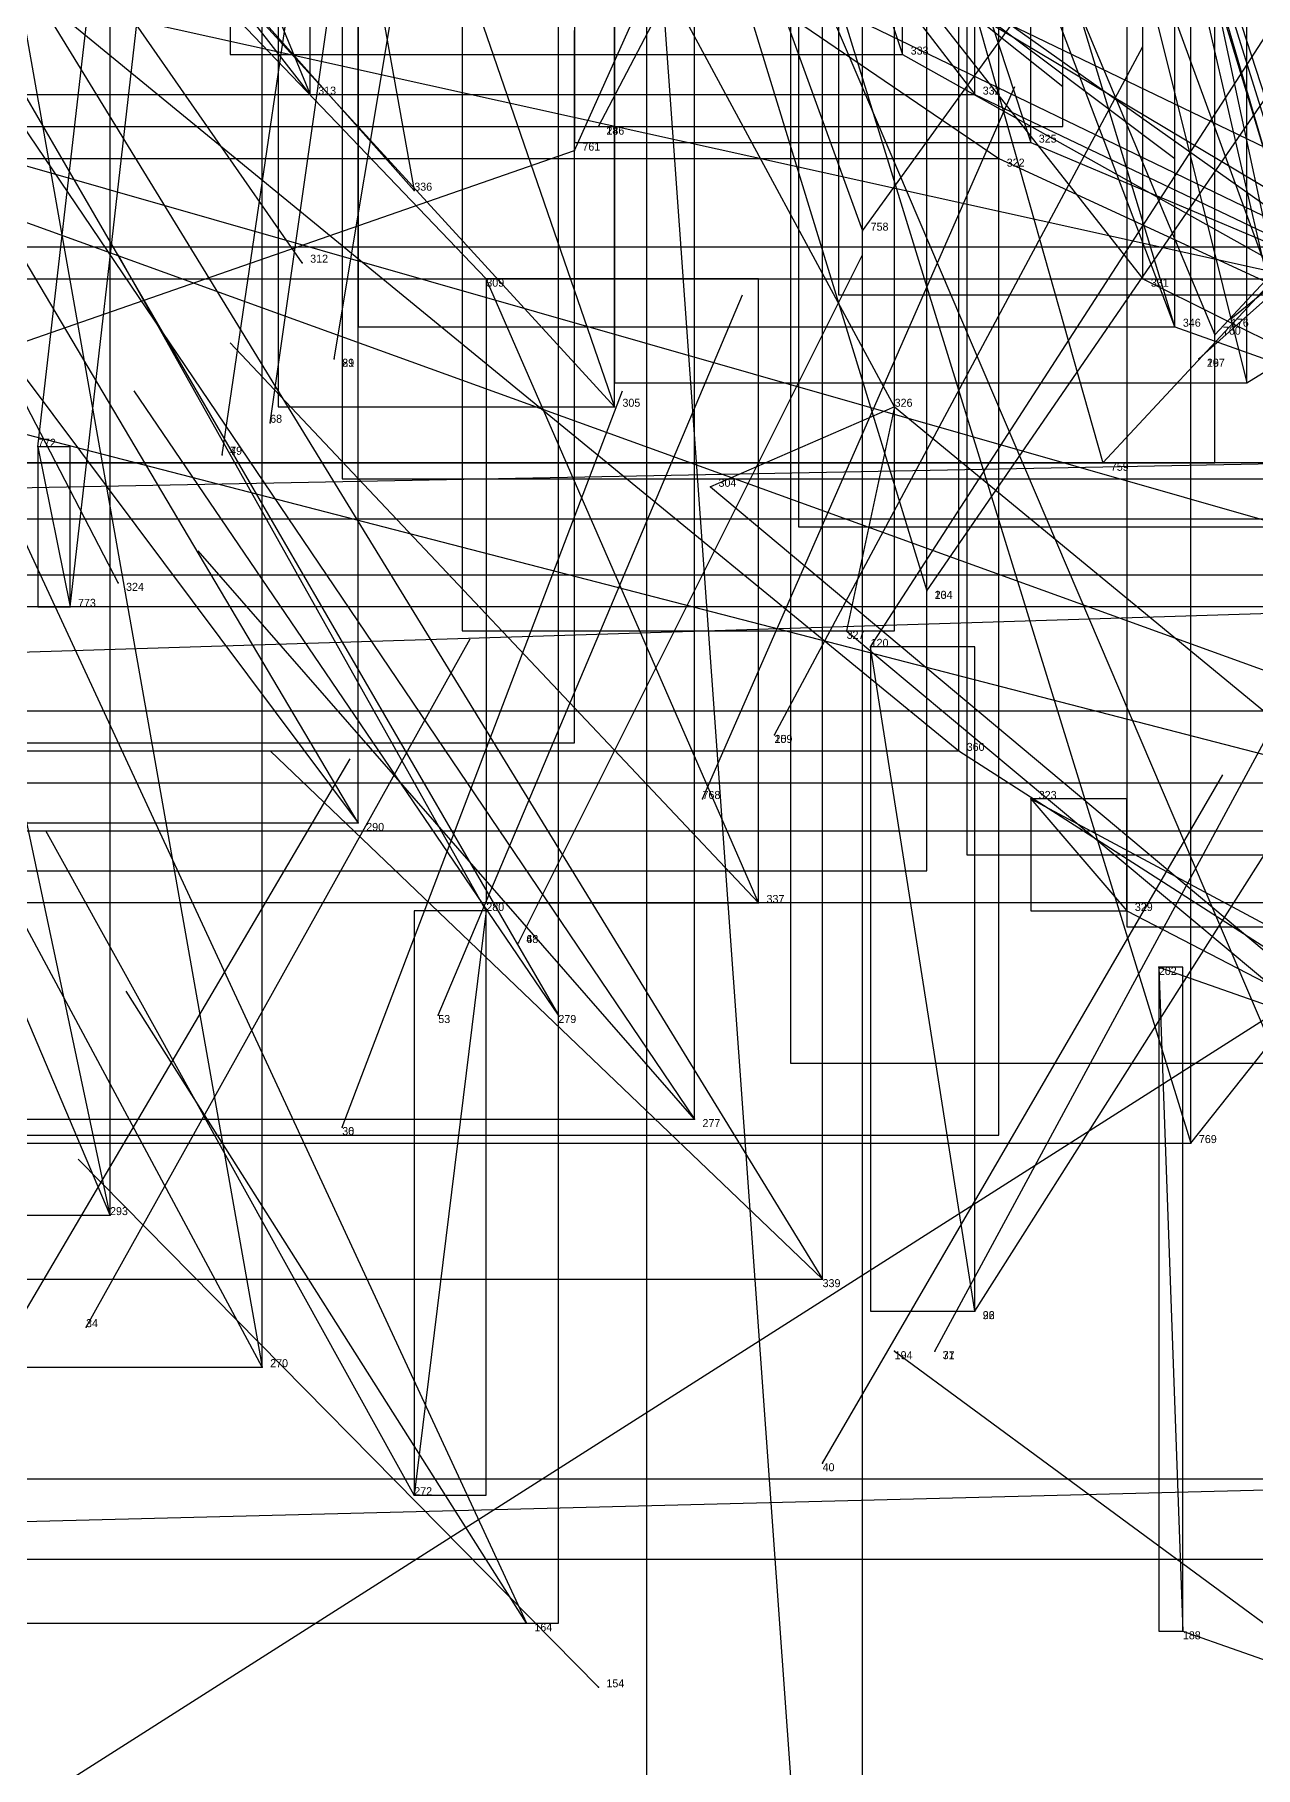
# Model space of a CAD drawing. Extents: x 59.1 to 70.8, y 600.3 to 605.1.
# Drawn here: x 68.4096 to 68.5621, y 600.748 to 600.9645 of the extents above; entities that cross this region are included whole.
import ezdxf

# ---------------------------------------------------------------- set-up
doc = ezdxf.new("R2010")
doc.units = 0
for name, color, linetype in [('Clients', 3, 'CONTINUOUS'), ('Facilities', 3, 'CONTINUOUS'), ('Facilities_lines', 3, 'CONTINUOUS'), ('Min_max_boxes', 1, 'CONTINUOUS'), ('Normals', 1, 'CONTINUOUS'), ('Source_points', 5, 'CONTINUOUS'), ('Text', 3, 'CONTINUOUS')]:
    doc.layers.add(name, color=color, linetype=linetype)

msp = doc.modelspace()

# ---------------------------------------------------------------- linework, layer by layer
at = {"layer": 'Clients', "color": 5}
for p in [(68.518, 600.962, 444.291), (68.444, 600.957, 444.458), (68.527, 600.957, 444.234), (68.48, 600.953, 443.528), (68.534, 600.951, 444.177), (68.477, 600.95, 443.454), (68.53, 600.949, 444.107), (68.457, 600.945, 444.401), (68.513, 600.94, 443.505), (68.466, 600.934, 444.345), (68.548, 600.934, 444.122), (68.557, 600.927, 443.481), (68.447, 600.924, 443.387), (68.555, 600.924, 443.545), (68.561, 600.921, 443.656), (68.482, 600.918, 444.287), (68.433, 600.912, 443.239), (68.543, 600.911, 443.471), (68.494, 600.908, 444.231), (68.521, 600.895, 443.401), (68.521, 600.895, 443.401), (68.414, 600.893, 443.168), (68.511, 600.89, 444.174), (68.514, 600.888, 443.328), (68.502, 600.877, 443.257), (68.525, 600.875, 444.118), (68.45, 600.866, 444.23), (68.546, 600.855, 444.005), (68.47, 600.851, 443.113), (68.475, 600.842, 444.117), (68.448, 600.828, 442.97), (68.492, 600.829, 444.061), (68.554, 600.826, 443.19), (68.508, 600.809, 444.006), (68.527, 600.805, 443.122), (68.522, 600.8, 443.048), (68.438, 600.798, 444.063), (68.457, 600.782, 444.008), (68.471, 600.766, 443.954), (68.553, 600.765, 443.837)]:
    msp.add_point(p, dxfattribs=at)
at = {"layer": 'Facilities', "color": 3}
for p in [(68.48, 600.953, 443.528), (68.443, 600.936, 444.49), (68.552, 600.928, 444.063), (68.559, 600.929, 443.617), (68.447, 600.924, 443.387), (68.555, 600.924, 443.545), (68.517, 600.918, 444.247), (68.439, 600.916, 443.312), (68.41, 600.913, 443.168), (68.433, 600.912, 443.239), (68.42, 600.896, 444.34), (68.502, 600.877, 443.257), (68.493, 600.869, 443.184), (68.534, 600.869, 444.061), (68.5, 600.856, 444.122), (68.466, 600.855, 444.174), (68.47, 600.851, 443.113), (68.55, 600.848, 443.95), (68.46, 600.842, 443.041), (68.448, 600.828, 442.97), (68.419, 600.817, 444.119), (68.527, 600.805, 443.122), (68.416, 600.803, 442.827), (68.517, 600.8, 443.949), (68.522, 600.8, 443.048), (68.508, 600.786, 442.901), (68.48, 600.758, 443.895)]:
    msp.add_point(p, dxfattribs=at)
at = {"layer": 'Facilities_lines', "color": 3}
for p, q in [((68.227, 601.485, 444.985), (68.444, 600.957, 444.458)), ((68.146, 601.445, 445.029), (68.548, 600.934, 444.122)), ((68.164, 601.432, 444.952), (68.527, 600.957, 444.234)), ((68.19, 601.328, 444.651), (68.508, 600.809, 444.006)), ((68.482, 601.238, 444.517), (68.561, 600.921, 443.656)), ((68.434, 601.214, 445.038), (68.518, 600.962, 444.291)), ((68.235, 601.209, 444.255), (68.492, 600.829, 444.061)), ((68.552, 600.928, 444.063), (68.45, 601.197, 444.922)), ((68.187, 601.183, 444.395), (68.53, 600.949, 444.107)), ((68.28, 601.178, 444.102), (68.471, 600.766, 443.954)), ((68.28, 601.178, 444.102), (68.475, 600.842, 444.117)), ((68.51, 601.166, 444.356), (68.564, 600.932, 443.769)), ((68.571, 600.938, 443.845), (68.141, 601.146, 444.678)), ((68.579, 600.903, 443.892), (68.505, 601.141, 444.578)), ((68.225, 601.121, 444.057), (68.525, 600.875, 444.118)), ((68.419, 600.817, 444.119), (68.36, 601.095, 445.003)), ((68.287, 601.084, 443.823), (68.45, 600.866, 444.23)), ((68.512, 601.076, 443.963), (68.573, 600.909, 443.54)), ((68.495, 601.07, 444.552), (68.534, 600.951, 444.177)), ((68.5, 601.063, 443.891), (68.543, 600.911, 443.471)), ((68.5, 601.063, 443.891), (68.557, 600.927, 443.481)), ((68.484, 601.053, 443.817), (68.554, 600.826, 443.19)), ((68.552, 600.928, 444.063), (68.515, 601.05, 444.437)), ((68.476, 601.042, 443.744), (68.521, 600.895, 443.401)), ((68.476, 601.042, 443.744), (68.521, 600.895, 443.401)), ((68.476, 601.042, 443.744), (68.513, 600.94, 443.505)), ((68.44, 601.04, 444.691), (68.482, 600.918, 444.287)), ((68.44, 601.04, 444.691), (68.457, 600.945, 444.401)), ((68.602, 600.871, 443.784), (68.171, 601.027, 444.193)), ((68.568, 600.934, 443.693), (68.166, 601.023, 444.525)), ((68.546, 601.021, 443.798), (68.582, 600.853, 443.409)), ((68.587, 600.897, 443.718), (68.164, 601.018, 444.328)), ((68.517, 600.918, 444.247), (68.463, 601.018, 444.575)), ((68.568, 600.934, 443.693), (68.542, 601.02, 443.857)), ((68.543, 601.019, 444.267), (68.576, 600.906, 443.95)), ((68.543, 601.019, 444.267), (68.594, 600.862, 443.864)), ((68.513, 600.622, 443.602), (68.486, 600.998, 444.461)), ((68.403, 600.996, 444.625), (68.438, 600.798, 444.063)), ((68.565, 600.836, 443.955), (68.504, 600.979, 444.347)), ((68.6, 600.865, 443.711), (68.163, 600.978, 444.154)), ((68.48, 600.953, 443.528), (68.48, 600.953, 443.528)), ((68.264, 600.876, 444.332), (68.477, 600.95, 443.454)), ((68.5, 600.856, 444.122), (68.466, 600.934, 444.345)), ((68.447, 600.924, 443.387), (68.447, 600.924, 443.387)), ((68.555, 600.924, 443.545), (68.555, 600.924, 443.545)), ((68.517, 600.918, 444.247), (68.494, 600.908, 444.231)), ((68.517, 600.918, 444.247), (68.511, 600.89, 444.174)), ((68.41, 600.913, 443.168), (68.414, 600.893, 443.168)), ((68.433, 600.912, 443.239), (68.433, 600.912, 443.239)), ((68.206, 600.904, 444.206), (68.569, 600.911, 443.601)), ((68.174, 600.88, 443.891), (68.589, 600.893, 443.777)), ((68.527, 600.805, 443.122), (68.514, 600.888, 443.328)), ((68.502, 600.877, 443.257), (68.502, 600.877, 443.257)), ((68.534, 600.869, 444.061), (68.546, 600.855, 444.005)), ((68.176, 600.595, 443.252), (68.586, 600.856, 443.56)), ((68.466, 600.855, 444.174), (68.457, 600.782, 444.008)), ((68.47, 600.851, 443.113), (68.47, 600.851, 443.113)), ((68.55, 600.848, 443.95), (68.553, 600.765, 443.837)), ((68.448, 600.828, 442.97), (68.448, 600.828, 442.97)), ((68.527, 600.805, 443.122), (68.527, 600.805, 443.122)), ((68.522, 600.8, 443.048), (68.522, 600.8, 443.048)), ((68.224, 600.774, 443.928), (68.616, 600.784, 443.152))]:
    msp.add_line(p, q, dxfattribs=at)
at = {"layer": 'Min_max_boxes', "color": 1}
for p, q in [((68.527, 600.957, 444.234), (68.527, 601.667, 444.234)), ((68.527, 600.957, 445.81), (68.527, 601.667, 445.81)), ((68.444, 600.957, 444.458), (68.444, 601.485, 444.458)), ((68.444, 600.957, 445.066), (68.444, 601.485, 445.066)), ((68.548, 600.934, 444.122), (68.548, 601.445, 444.122)), ((68.548, 600.934, 445.029), (68.548, 601.445, 445.029)), ((68.538, 600.953, 444.17), (68.538, 601.349, 444.17)), ((68.538, 600.953, 444.905), (68.538, 601.349, 444.905)), ((68.508, 600.809, 444.006), (68.508, 601.328, 444.006)), ((68.508, 600.809, 444.897), (68.508, 601.328, 444.897)), ((68.448, 601.303, 443.54), (68.448, 600.909, 443.54)), ((68.448, 601.303, 444.658), (68.448, 600.909, 444.658)), ((68.482, 601.238, 443.656), (68.482, 600.921, 443.656)), ((68.482, 601.238, 444.517), (68.482, 600.921, 444.517)), ((68.561, 600.921, 443.656), (68.561, 601.238, 443.656)), ((68.561, 600.921, 444.517), (68.561, 601.238, 444.517)), ((68.434, 601.214, 444.291), (68.434, 600.962, 444.291)), ((68.434, 601.214, 445.038), (68.434, 600.962, 445.038)), ((68.518, 600.962, 444.291), (68.518, 601.214, 444.291)), ((68.518, 600.962, 445.038), (68.518, 601.214, 445.038)), ((68.492, 600.829, 444.061), (68.492, 601.209, 444.061)), ((68.492, 600.829, 444.255), (68.492, 601.209, 444.255)), ((68.45, 601.197, 444.063), (68.45, 600.928, 444.063)), ((68.45, 601.197, 444.922), (68.45, 600.928, 444.922)), ((68.552, 600.928, 444.063), (68.552, 601.197, 444.063)), ((68.552, 600.928, 444.922), (68.552, 601.197, 444.922)), ((68.53, 600.949, 444.107), (68.53, 601.183, 444.107)), ((68.53, 600.949, 444.395), (68.53, 601.183, 444.395)), ((68.475, 600.766, 443.954), (68.475, 601.178, 443.954)), ((68.475, 600.766, 444.117), (68.475, 601.178, 444.117)), ((68.51, 601.166, 443.769), (68.51, 600.932, 443.769)), ((68.51, 601.166, 444.356), (68.51, 600.932, 444.356)), ((68.505, 601.141, 443.892), (68.505, 600.903, 443.892)), ((68.505, 601.141, 444.578), (68.505, 600.903, 444.578)), ((68.525, 600.875, 444.057), (68.525, 601.121, 444.057)), ((68.525, 600.875, 444.118), (68.525, 601.121, 444.118)), ((68.53, 600.827, 443.902), (68.53, 601.114, 443.902)), ((68.53, 600.827, 444.232), (68.53, 601.114, 444.232)), ((68.419, 600.817, 444.119), (68.419, 601.095, 444.119)), ((68.419, 600.817, 445.003), (68.419, 601.095, 445.003)), ((68.477, 601.088, 444.177), (68.477, 600.951, 444.177)), ((68.477, 601.088, 444.665), (68.477, 600.951, 444.665)), ((68.526, 601.089, 443.864), (68.526, 600.862, 443.864)), ((68.526, 601.089, 444.498), (68.526, 600.862, 444.498)), ((68.534, 600.951, 444.177), (68.534, 601.088, 444.177)), ((68.534, 600.951, 444.665), (68.534, 601.088, 444.665)), ((68.45, 600.866, 443.823), (68.45, 601.084, 443.823)), ((68.45, 600.866, 444.23), (68.45, 601.084, 444.23)), ((68.557, 600.911, 443.471), (68.557, 601.063, 443.471)), ((68.557, 600.911, 444.486), (68.557, 601.063, 444.486)), ((68.554, 600.826, 443.19), (68.554, 601.053, 443.19)), ((68.554, 600.826, 444.546), (68.554, 601.053, 444.546)), ((68.521, 600.86, 443.401), (68.521, 601.042, 443.401)), ((68.521, 600.86, 444.608), (68.521, 601.042, 444.608)), ((68.44, 601.04, 444.287), (68.44, 600.918, 444.287)), ((68.44, 601.04, 444.691), (68.44, 600.918, 444.691)), ((68.482, 600.918, 444.287), (68.482, 601.04, 444.287)), ((68.482, 600.918, 444.691), (68.482, 601.04, 444.691)), ((68.546, 601.021, 443.409), (68.546, 600.853, 443.409)), ((68.546, 601.021, 443.798), (68.546, 600.853, 443.798)), ((68.463, 601.018, 444.174), (68.463, 600.89, 444.174)), ((68.463, 601.018, 444.575), (68.463, 600.89, 444.575)), ((68.517, 600.89, 444.174), (68.517, 601.018, 444.174)), ((68.517, 600.89, 444.575), (68.517, 601.018, 444.575)), ((68.486, 600.998, 443.602), (68.486, 600.622, 443.602)), ((68.486, 600.998, 444.461), (68.486, 600.622, 444.461)), ((68.513, 600.622, 443.602), (68.513, 600.998, 443.602)), ((68.513, 600.622, 444.461), (68.513, 600.998, 444.461)), ((68.438, 600.798, 444.063), (68.438, 600.996, 444.063)), ((68.438, 600.798, 444.625), (68.438, 600.996, 444.625)), ((68.504, 600.979, 443.955), (68.504, 600.836, 443.955)), ((68.504, 600.979, 444.347), (68.504, 600.836, 444.347)), ((68.477, 600.876, 443.454), (68.477, 600.965, 443.454)), ((68.477, 600.876, 444.512), (68.477, 600.965, 444.512)), ((68.434, 600.962, 444.291), (68.518, 600.962, 444.291)), ((68.434, 600.962, 445.038), (68.518, 600.962, 445.038)), ((68.434, 600.962, 444.291), (68.434, 600.962, 445.038)), ((68.518, 600.962, 444.291), (68.518, 600.962, 445.038)), ((68.14, 600.957, 444.234), (68.527, 600.957, 444.234)), ((68.14, 600.957, 445.81), (68.527, 600.957, 445.81)), ((68.227, 600.957, 444.458), (68.444, 600.957, 444.458)), ((68.227, 600.957, 445.066), (68.444, 600.957, 445.066)), ((68.444, 600.957, 444.458), (68.444, 600.957, 445.066)), ((68.527, 600.957, 444.234), (68.527, 600.957, 445.81)), ((68.173, 600.953, 444.17), (68.538, 600.953, 444.17)), ((68.173, 600.953, 444.905), (68.538, 600.953, 444.905)), ((68.477, 600.951, 444.177), (68.534, 600.951, 444.177)), ((68.477, 600.951, 444.665), (68.534, 600.951, 444.665)), ((68.477, 600.951, 444.177), (68.477, 600.951, 444.665)), ((68.48, 600.953, 443.528), (68.48, 600.953, 443.528)), ((68.48, 600.953, 443.528), (68.48, 600.953, 443.528)), ((68.48, 600.953, 443.528), (68.48, 600.953, 443.528)), ((68.48, 600.953, 443.528), (68.48, 600.953, 443.528)), ((68.48, 600.953, 443.528), (68.48, 600.953, 443.528)), ((68.48, 600.953, 443.528), (68.48, 600.953, 443.528)), ((68.48, 600.953, 443.528), (68.48, 600.953, 443.528)), ((68.48, 600.953, 443.528), (68.48, 600.953, 443.528)), ((68.48, 600.953, 443.528), (68.48, 600.953, 443.528)), ((68.48, 600.953, 443.528), (68.48, 600.953, 443.528)), ((68.48, 600.953, 443.528), (68.48, 600.953, 443.528)), ((68.48, 600.953, 443.528), (68.48, 600.953, 443.528)), ((68.534, 600.951, 444.177), (68.534, 600.951, 444.665)), ((68.538, 600.953, 444.17), (68.538, 600.953, 444.905)), ((68.187, 600.949, 444.107), (68.53, 600.949, 444.107)), ((68.187, 600.949, 444.395), (68.53, 600.949, 444.395)), ((68.53, 600.949, 444.107), (68.53, 600.949, 444.395)), ((68.141, 600.938, 443.845), (68.571, 600.938, 443.845)), ((68.141, 600.938, 444.678), (68.571, 600.938, 444.678)), ((68.146, 600.934, 444.122), (68.548, 600.934, 444.122)), ((68.146, 600.934, 445.029), (68.548, 600.934, 445.029)), ((68.166, 600.934, 443.693), (68.568, 600.934, 443.693)), ((68.166, 600.934, 444.525), (68.568, 600.934, 444.525)), ((68.5, 600.934, 444.122), (68.466, 600.934, 444.122)), ((68.466, 600.934, 444.122), (68.466, 600.856, 444.122)), ((68.5, 600.934, 444.345), (68.466, 600.934, 444.345)), ((68.466, 600.934, 444.345), (68.466, 600.856, 444.345)), ((68.466, 600.934, 444.122), (68.466, 600.934, 444.345)), ((68.5, 600.856, 444.122), (68.5, 600.934, 444.122)), ((68.5, 600.856, 444.345), (68.5, 600.934, 444.345)), ((68.5, 600.934, 444.122), (68.5, 600.934, 444.345)), ((68.548, 600.934, 444.122), (68.548, 600.934, 445.029)), ((68.51, 600.932, 443.769), (68.564, 600.932, 443.769)), ((68.51, 600.932, 444.356), (68.564, 600.932, 444.356)), ((68.51, 600.932, 443.769), (68.51, 600.932, 444.356)), ((68.45, 600.928, 444.063), (68.552, 600.928, 444.063)), ((68.45, 600.928, 444.922), (68.552, 600.928, 444.922)), ((68.45, 600.928, 444.063), (68.45, 600.928, 444.922)), ((68.552, 600.928, 444.063), (68.552, 600.928, 444.922)), ((68.447, 600.924, 443.387), (68.447, 600.924, 443.387)), ((68.447, 600.924, 443.387), (68.447, 600.924, 443.387)), ((68.447, 600.924, 443.387), (68.447, 600.924, 443.387)), ((68.447, 600.924, 443.387), (68.447, 600.924, 443.387)), ((68.447, 600.924, 443.387), (68.447, 600.924, 443.387)), ((68.447, 600.924, 443.387), (68.447, 600.924, 443.387)), ((68.447, 600.924, 443.387), (68.447, 600.924, 443.387)), ((68.447, 600.924, 443.387), (68.447, 600.924, 443.387)), ((68.447, 600.924, 443.387), (68.447, 600.924, 443.387)), ((68.447, 600.924, 443.387), (68.447, 600.924, 443.387)), ((68.447, 600.924, 443.387), (68.447, 600.924, 443.387)), ((68.447, 600.924, 443.387), (68.447, 600.924, 443.387)), ((68.555, 600.924, 443.545), (68.555, 600.924, 443.545)), ((68.555, 600.924, 443.545), (68.555, 600.924, 443.545)), ((68.555, 600.924, 443.545), (68.555, 600.924, 443.545)), ((68.555, 600.924, 443.545), (68.555, 600.924, 443.545)), ((68.555, 600.924, 443.545), (68.555, 600.924, 443.545)), ((68.555, 600.924, 443.545), (68.555, 600.924, 443.545)), ((68.555, 600.924, 443.545), (68.555, 600.924, 443.545)), ((68.555, 600.924, 443.545), (68.555, 600.924, 443.545)), ((68.555, 600.924, 443.545), (68.555, 600.924, 443.545)), ((68.555, 600.924, 443.545), (68.555, 600.924, 443.545)), ((68.555, 600.924, 443.545), (68.555, 600.924, 443.545)), ((68.555, 600.924, 443.545), (68.555, 600.924, 443.545)), ((68.482, 600.921, 443.656), (68.561, 600.921, 443.656)), ((68.482, 600.921, 444.517), (68.561, 600.921, 444.517)), ((68.482, 600.921, 443.656), (68.482, 600.921, 444.517)), ((68.561, 600.921, 443.656), (68.561, 600.921, 444.517)), ((68.44, 600.918, 444.287), (68.482, 600.918, 444.287)), ((68.44, 600.918, 444.691), (68.482, 600.918, 444.691)), ((68.44, 600.918, 444.287), (68.44, 600.918, 444.691)), ((68.482, 600.918, 444.287), (68.482, 600.918, 444.691)), ((68.414, 600.913, 443.168), (68.41, 600.913, 443.168)), ((68.41, 600.913, 443.168), (68.41, 600.893, 443.168)), ((68.414, 600.913, 443.168), (68.41, 600.913, 443.168)), ((68.41, 600.913, 443.168), (68.41, 600.893, 443.168)), ((68.41, 600.913, 443.168), (68.41, 600.913, 443.168)), ((68.414, 600.893, 443.168), (68.414, 600.913, 443.168)), ((68.414, 600.893, 443.168), (68.414, 600.913, 443.168)), ((68.414, 600.913, 443.168), (68.414, 600.913, 443.168)), ((68.433, 600.912, 443.239), (68.433, 600.912, 443.239)), ((68.433, 600.912, 443.239), (68.433, 600.912, 443.239)), ((68.433, 600.912, 443.239), (68.433, 600.912, 443.239)), ((68.433, 600.912, 443.239), (68.433, 600.912, 443.239)), ((68.433, 600.912, 443.239), (68.433, 600.912, 443.239)), ((68.433, 600.912, 443.239), (68.433, 600.912, 443.239)), ((68.433, 600.912, 443.239), (68.433, 600.912, 443.239)), ((68.433, 600.912, 443.239), (68.433, 600.912, 443.239)), ((68.433, 600.912, 443.239), (68.433, 600.912, 443.239)), ((68.433, 600.912, 443.239), (68.433, 600.912, 443.239)), ((68.433, 600.912, 443.239), (68.433, 600.912, 443.239)), ((68.433, 600.912, 443.239), (68.433, 600.912, 443.239)), ((68.2, 600.911, 443.471), (68.557, 600.911, 443.471)), ((68.2, 600.911, 444.486), (68.557, 600.911, 444.486)), ((68.569, 600.911, 443.601), (68.206, 600.911, 443.601)), ((68.569, 600.911, 444.206), (68.206, 600.911, 444.206)), ((68.557, 600.911, 443.471), (68.557, 600.911, 444.486)), ((68.448, 600.909, 443.54), (68.573, 600.909, 443.54)), ((68.448, 600.909, 444.658), (68.573, 600.909, 444.658)), ((68.448, 600.909, 443.54), (68.448, 600.909, 444.658)), ((68.206, 600.904, 443.601), (68.569, 600.904, 443.601)), ((68.206, 600.904, 444.206), (68.569, 600.904, 444.206)), ((68.505, 600.903, 443.892), (68.579, 600.903, 443.892)), ((68.505, 600.903, 444.578), (68.579, 600.903, 444.578)), ((68.505, 600.903, 443.892), (68.505, 600.903, 444.578)), ((68.164, 600.897, 443.718), (68.587, 600.897, 443.718)), ((68.164, 600.897, 444.328), (68.587, 600.897, 444.328)), ((68.589, 600.893, 443.777), (68.174, 600.893, 443.777)), ((68.589, 600.893, 443.891), (68.174, 600.893, 443.891)), ((68.41, 600.893, 443.168), (68.414, 600.893, 443.168)), ((68.41, 600.893, 443.168), (68.414, 600.893, 443.168)), ((68.41, 600.893, 443.168), (68.41, 600.893, 443.168)), ((68.414, 600.893, 443.168), (68.414, 600.893, 443.168)), ((68.463, 600.89, 444.174), (68.517, 600.89, 444.174)), ((68.463, 600.89, 444.575), (68.517, 600.89, 444.575)), ((68.463, 600.89, 444.174), (68.463, 600.89, 444.575)), ((68.517, 600.89, 444.174), (68.517, 600.89, 444.575)), ((68.527, 600.888, 443.122), (68.514, 600.888, 443.122)), ((68.514, 600.888, 443.122), (68.514, 600.805, 443.122)), ((68.527, 600.888, 443.328), (68.514, 600.888, 443.328)), ((68.514, 600.888, 443.328), (68.514, 600.805, 443.328)), ((68.514, 600.888, 443.122), (68.514, 600.888, 443.328)), ((68.527, 600.805, 443.122), (68.527, 600.888, 443.122)), ((68.527, 600.805, 443.328), (68.527, 600.888, 443.328)), ((68.527, 600.888, 443.122), (68.527, 600.888, 443.328)), ((68.174, 600.88, 443.777), (68.589, 600.88, 443.777)), ((68.174, 600.88, 443.891), (68.589, 600.88, 443.891)), ((68.24, 600.876, 443.454), (68.477, 600.876, 443.454)), ((68.24, 600.876, 444.512), (68.477, 600.876, 444.512)), ((68.477, 600.876, 443.454), (68.477, 600.876, 444.512)), ((68.502, 600.877, 443.257), (68.502, 600.877, 443.257)), ((68.502, 600.877, 443.257), (68.502, 600.877, 443.257)), ((68.502, 600.877, 443.257), (68.502, 600.877, 443.257)), ((68.502, 600.877, 443.257), (68.502, 600.877, 443.257)), ((68.502, 600.877, 443.257), (68.502, 600.877, 443.257)), ((68.502, 600.877, 443.257), (68.502, 600.877, 443.257)), ((68.502, 600.877, 443.257), (68.502, 600.877, 443.257)), ((68.502, 600.877, 443.257), (68.502, 600.877, 443.257)), ((68.502, 600.877, 443.257), (68.502, 600.877, 443.257)), ((68.502, 600.877, 443.257), (68.502, 600.877, 443.257)), ((68.502, 600.877, 443.257), (68.502, 600.877, 443.257)), ((68.502, 600.877, 443.257), (68.502, 600.877, 443.257)), ((68.225, 600.875, 444.057), (68.525, 600.875, 444.057)), ((68.225, 600.875, 444.118), (68.525, 600.875, 444.118)), ((68.525, 600.875, 444.057), (68.525, 600.875, 444.118)), ((68.171, 600.871, 443.784), (68.602, 600.871, 443.784)), ((68.171, 600.871, 444.193), (68.602, 600.871, 444.193)), ((68.546, 600.869, 444.005), (68.534, 600.869, 444.005)), ((68.534, 600.869, 444.005), (68.534, 600.855, 444.005)), ((68.546, 600.869, 444.061), (68.534, 600.869, 444.061)), ((68.534, 600.869, 444.061), (68.534, 600.855, 444.061)), ((68.534, 600.869, 444.005), (68.534, 600.869, 444.061)), ((68.546, 600.855, 444.005), (68.546, 600.869, 444.005)), ((68.546, 600.855, 444.061), (68.546, 600.869, 444.061)), ((68.546, 600.869, 444.005), (68.546, 600.869, 444.061)), ((68.163, 600.865, 443.711), (68.6, 600.865, 443.711)), ((68.163, 600.865, 444.154), (68.6, 600.865, 444.154)), ((68.287, 600.866, 443.823), (68.45, 600.866, 443.823)), ((68.287, 600.866, 444.23), (68.45, 600.866, 444.23)), ((68.45, 600.866, 443.823), (68.45, 600.866, 444.23)), ((68.221, 600.86, 443.401), (68.521, 600.86, 443.401)), ((68.221, 600.86, 444.608), (68.521, 600.86, 444.608)), ((68.521, 600.86, 443.401), (68.521, 600.86, 444.608)), ((68.526, 600.862, 443.864), (68.594, 600.862, 443.864)), ((68.526, 600.862, 444.498), (68.594, 600.862, 444.498)), ((68.526, 600.862, 443.864), (68.526, 600.862, 444.498)), ((68.586, 600.856, 443.252), (68.176, 600.856, 443.252)), ((68.586, 600.856, 443.56), (68.176, 600.856, 443.56)), ((68.466, 600.856, 444.122), (68.5, 600.856, 444.122)), ((68.466, 600.856, 444.345), (68.5, 600.856, 444.345)), ((68.466, 600.856, 444.122), (68.466, 600.856, 444.345)), ((68.5, 600.856, 444.122), (68.5, 600.856, 444.345)), ((68.466, 600.855, 444.008), (68.457, 600.855, 444.008)), ((68.457, 600.855, 444.008), (68.457, 600.782, 444.008)), ((68.466, 600.855, 444.174), (68.457, 600.855, 444.174)), ((68.457, 600.855, 444.174), (68.457, 600.782, 444.174)), ((68.457, 600.855, 444.008), (68.457, 600.855, 444.174)), ((68.466, 600.782, 444.008), (68.466, 600.855, 444.008)), ((68.466, 600.782, 444.174), (68.466, 600.855, 444.174)), ((68.466, 600.855, 444.008), (68.466, 600.855, 444.174)), ((68.534, 600.855, 444.005), (68.546, 600.855, 444.005)), ((68.534, 600.855, 444.061), (68.546, 600.855, 444.061)), ((68.534, 600.855, 444.005), (68.534, 600.855, 444.061)), ((68.546, 600.855, 444.005), (68.546, 600.855, 444.061)), ((68.546, 600.853, 443.409), (68.582, 600.853, 443.409)), ((68.546, 600.853, 443.798), (68.582, 600.853, 443.798)), ((68.546, 600.853, 443.409), (68.546, 600.853, 443.798)), ((68.47, 600.851, 443.113), (68.47, 600.851, 443.113)), ((68.47, 600.851, 443.113), (68.47, 600.851, 443.113)), ((68.47, 600.851, 443.113), (68.47, 600.851, 443.113)), ((68.47, 600.851, 443.113), (68.47, 600.851, 443.113)), ((68.47, 600.851, 443.113), (68.47, 600.851, 443.113)), ((68.47, 600.851, 443.113), (68.47, 600.851, 443.113)), ((68.47, 600.851, 443.113), (68.47, 600.851, 443.113)), ((68.47, 600.851, 443.113), (68.47, 600.851, 443.113)), ((68.47, 600.851, 443.113), (68.47, 600.851, 443.113)), ((68.47, 600.851, 443.113), (68.47, 600.851, 443.113)), ((68.47, 600.851, 443.113), (68.47, 600.851, 443.113)), ((68.47, 600.851, 443.113), (68.47, 600.851, 443.113)), ((68.553, 600.848, 443.837), (68.55, 600.848, 443.837)), ((68.55, 600.848, 443.837), (68.55, 600.765, 443.837)), ((68.553, 600.848, 443.95), (68.55, 600.848, 443.95)), ((68.55, 600.848, 443.95), (68.55, 600.765, 443.95)), ((68.55, 600.848, 443.837), (68.55, 600.848, 443.95)), ((68.553, 600.765, 443.837), (68.553, 600.848, 443.837)), ((68.553, 600.765, 443.95), (68.553, 600.848, 443.95)), ((68.553, 600.848, 443.837), (68.553, 600.848, 443.95)), ((68.504, 600.836, 443.955), (68.565, 600.836, 443.955)), ((68.504, 600.836, 444.347), (68.565, 600.836, 444.347)), ((68.504, 600.836, 443.955), (68.504, 600.836, 444.347)), ((68.235, 600.829, 444.061), (68.492, 600.829, 444.061)), ((68.235, 600.829, 444.255), (68.492, 600.829, 444.255)), ((68.448, 600.828, 442.97), (68.448, 600.828, 442.97)), ((68.448, 600.828, 442.97), (68.448, 600.828, 442.97)), ((68.448, 600.828, 442.97), (68.448, 600.828, 442.97)), ((68.448, 600.828, 442.97), (68.448, 600.828, 442.97)), ((68.448, 600.828, 442.97), (68.448, 600.828, 442.97)), ((68.448, 600.828, 442.97), (68.448, 600.828, 442.97)), ((68.448, 600.828, 442.97), (68.448, 600.828, 442.97)), ((68.448, 600.828, 442.97), (68.448, 600.828, 442.97)), ((68.448, 600.828, 442.97), (68.448, 600.828, 442.97)), ((68.448, 600.828, 442.97), (68.448, 600.828, 442.97)), ((68.448, 600.828, 442.97), (68.448, 600.828, 442.97)), ((68.448, 600.828, 442.97), (68.448, 600.828, 442.97)), ((68.492, 600.829, 444.061), (68.492, 600.829, 444.255)), ((68.195, 600.827, 443.902), (68.53, 600.827, 443.902)), ((68.195, 600.827, 444.232), (68.53, 600.827, 444.232)), ((68.209, 600.826, 443.19), (68.554, 600.826, 443.19)), ((68.209, 600.826, 444.546), (68.554, 600.826, 444.546)), ((68.53, 600.827, 443.902), (68.53, 600.827, 444.232)), ((68.554, 600.826, 443.19), (68.554, 600.826, 444.546)), ((68.36, 600.817, 444.119), (68.419, 600.817, 444.119)), ((68.36, 600.817, 445.003), (68.419, 600.817, 445.003)), ((68.419, 600.817, 444.119), (68.419, 600.817, 445.003)), ((68.19, 600.809, 444.006), (68.508, 600.809, 444.006)), ((68.19, 600.809, 444.897), (68.508, 600.809, 444.897)), ((68.508, 600.809, 444.006), (68.508, 600.809, 444.897)), ((68.514, 600.805, 443.122), (68.527, 600.805, 443.122)), ((68.514, 600.805, 443.328), (68.527, 600.805, 443.328)), ((68.514, 600.805, 443.122), (68.514, 600.805, 443.328)), ((68.527, 600.805, 443.122), (68.527, 600.805, 443.328)), ((68.522, 600.8, 443.048), (68.522, 600.8, 443.048)), ((68.522, 600.8, 443.048), (68.522, 600.8, 443.048)), ((68.522, 600.8, 443.048), (68.522, 600.8, 443.048)), ((68.522, 600.8, 443.048), (68.522, 600.8, 443.048)), ((68.522, 600.8, 443.048), (68.522, 600.8, 443.048)), ((68.522, 600.8, 443.048), (68.522, 600.8, 443.048)), ((68.522, 600.8, 443.048), (68.522, 600.8, 443.048)), ((68.522, 600.8, 443.048), (68.522, 600.8, 443.048)), ((68.522, 600.8, 443.048), (68.522, 600.8, 443.048)), ((68.522, 600.8, 443.048), (68.522, 600.8, 443.048)), ((68.522, 600.8, 443.048), (68.522, 600.8, 443.048)), ((68.522, 600.8, 443.048), (68.522, 600.8, 443.048)), ((68.403, 600.798, 444.063), (68.438, 600.798, 444.063)), ((68.403, 600.798, 444.625), (68.438, 600.798, 444.625)), ((68.438, 600.798, 444.063), (68.438, 600.798, 444.625)), ((68.616, 600.784, 443.152), (68.224, 600.784, 443.152)), ((68.616, 600.784, 443.928), (68.224, 600.784, 443.928)), ((68.457, 600.782, 444.008), (68.466, 600.782, 444.008)), ((68.457, 600.782, 444.174), (68.466, 600.782, 444.174)), ((68.457, 600.782, 444.008), (68.457, 600.782, 444.174)), ((68.466, 600.782, 444.008), (68.466, 600.782, 444.174)), ((68.224, 600.774, 443.152), (68.616, 600.774, 443.152)), ((68.224, 600.774, 443.928), (68.616, 600.774, 443.928)), ((68.28, 600.766, 443.954), (68.475, 600.766, 443.954)), ((68.28, 600.766, 444.117), (68.475, 600.766, 444.117)), ((68.475, 600.766, 443.954), (68.475, 600.766, 444.117)), ((68.55, 600.765, 443.837), (68.553, 600.765, 443.837)), ((68.55, 600.765, 443.95), (68.553, 600.765, 443.95)), ((68.55, 600.765, 443.837), (68.55, 600.765, 443.95)), ((68.553, 600.765, 443.837), (68.553, 600.765, 443.95))]:
    msp.add_line(p, q, dxfattribs=at)
at = {"layer": 'Normals', "color": 1}
for p, q in [((68.477, 600.95, 443.454), (68.517, 601.039, 443.43)), ((68.48, 600.953, 443.528), (68.525, 601.039, 443.503)), ((68.48, 600.953, 443.528), (68.525, 601.039, 443.503)), ((68.444, 600.957, 444.458), (68.385, 601.033, 444.429)), ((68.447, 600.924, 443.387), (68.463, 601.02, 443.363)), ((68.447, 600.924, 443.387), (68.463, 601.02, 443.363)), ((68.463, 601.018, 444.575), (68.538, 600.958, 444.602)), ((68.513, 600.94, 443.505), (68.57, 601.019, 443.483)), ((68.457, 600.945, 444.401), (68.394, 601.016, 444.372)), ((68.443, 600.936, 444.49), (68.388, 601.015, 444.463)), ((68.439, 600.916, 443.312), (68.453, 601.014, 443.297)), ((68.41, 600.913, 443.168), (68.421, 601.009, 443.142)), ((68.433, 600.912, 443.239), (68.447, 601.007, 443.211)), ((68.433, 600.912, 443.239), (68.447, 601.007, 443.211)), ((68.475, 601.007, 444.518), (68.552, 600.949, 444.543)), ((68.466, 600.934, 444.345), (68.399, 601.004, 444.318)), ((68.557, 600.927, 443.481), (68.624, 600.999, 443.463)), ((68.486, 600.998, 444.461), (68.565, 600.942, 444.485)), ((68.559, 600.929, 443.617), (68.636, 600.992, 443.606)), ((68.555, 600.924, 443.545), (68.629, 600.99, 443.532)), ((68.555, 600.924, 443.545), (68.629, 600.99, 443.532)), ((68.414, 600.893, 443.168), (68.425, 600.989, 443.142)), ((68.482, 600.918, 444.287), (68.418, 600.988, 444.256)), ((68.497, 600.985, 444.404), (68.579, 600.936, 444.433)), ((68.543, 600.911, 443.471), (68.61, 600.983, 443.453)), ((68.42, 600.896, 444.34), (68.376, 600.981, 444.311)), ((68.504, 600.979, 444.347), (68.591, 600.937, 444.373)), ((68.521, 600.895, 443.401), (68.576, 600.975, 443.378)), ((68.521, 600.895, 443.401), (68.576, 600.975, 443.378)), ((68.561, 600.921, 443.656), (68.645, 600.973, 443.643)), ((68.514, 600.888, 443.328), (68.567, 600.97, 443.308)), ((68.502, 600.877, 443.257), (68.548, 600.963, 443.235)), ((68.502, 600.877, 443.257), (68.548, 600.963, 443.235)), ((68.518, 600.962, 444.291), (68.602, 600.915, 444.318)), ((68.493, 600.869, 443.184), (68.532, 600.958, 443.159)), ((68.527, 600.957, 444.234), (68.615, 600.915, 444.257)), ((68.534, 600.951, 444.177), (68.624, 600.913, 444.197)), ((68.53, 600.949, 444.107), (68.619, 600.908, 444.127)), ((68.45, 600.866, 444.23), (68.402, 600.947, 444.198)), ((68.466, 600.855, 444.174), (68.42, 600.937, 444.141)), ((68.47, 600.851, 443.113), (68.513, 600.937, 443.086)), ((68.47, 600.851, 443.113), (68.513, 600.937, 443.086)), ((68.548, 600.934, 444.122), (68.636, 600.89, 444.141)), ((68.46, 600.842, 443.041), (68.498, 600.932, 443.02)), ((68.552, 600.928, 444.063), (68.644, 600.895, 444.082)), ((68.5, 600.856, 444.122), (68.434, 600.926, 444.094)), ((68.475, 600.842, 444.117), (68.422, 600.92, 444.083)), ((68.448, 600.828, 442.97), (68.483, 600.92, 442.954)), ((68.448, 600.828, 442.97), (68.483, 600.92, 442.954)), ((68.517, 600.918, 444.247), (68.591, 600.857, 444.273)), ((68.494, 600.908, 444.231), (68.568, 600.846, 444.258)), ((68.419, 600.817, 444.119), (68.383, 600.902, 444.079)), ((68.554, 600.826, 443.19), (68.615, 600.903, 443.171)), ((68.492, 600.829, 444.061), (68.43, 600.9, 444.029)), ((68.416, 600.803, 442.827), (68.464, 600.889, 442.811)), ((68.511, 600.89, 444.174), (68.584, 600.829, 444.203)), ((68.522, 600.8, 443.048), (68.569, 600.887, 443.034)), ((68.522, 600.8, 443.048), (68.569, 600.887, 443.034)), ((68.527, 600.805, 443.122), (68.579, 600.887, 443.099)), ((68.527, 600.805, 443.122), (68.579, 600.887, 443.099)), ((68.438, 600.798, 444.063), (68.394, 600.88, 444.027)), ((68.399, 600.789, 442.758), (68.449, 600.874, 442.743)), ((68.508, 600.809, 444.006), (68.439, 600.875, 443.975)), ((68.525, 600.875, 444.118), (68.606, 600.823, 444.146)), ((68.508, 600.786, 442.901), (68.558, 600.872, 442.887)), ((68.534, 600.869, 444.061), (68.618, 600.824, 444.091)), ((68.457, 600.782, 444.008), (68.411, 600.865, 443.975)), ((68.546, 600.855, 444.005), (68.631, 600.811, 444.034)), ((68.55, 600.848, 443.95), (68.641, 600.816, 443.976)), ((68.471, 600.766, 443.954), (68.421, 600.845, 443.918)), ((68.48, 600.758, 443.895), (68.415, 600.824, 443.858)), ((68.517, 600.8, 443.949), (68.593, 600.744, 443.98)), ((68.553, 600.765, 443.837), (68.644, 600.733, 443.863))]:
    msp.add_line(p, q, dxfattribs=at)
at = {"layer": 'Source_points', "color": 5}
for p in [(68.518, 600.962, 444.291), (68.444, 600.957, 444.458), (68.527, 600.957, 444.234), (68.48, 600.953, 443.528), (68.48, 600.953, 443.528), (68.534, 600.951, 444.177), (68.477, 600.95, 443.454), (68.53, 600.949, 444.107), (68.457, 600.945, 444.401), (68.513, 600.94, 443.505), (68.443, 600.936, 444.49), (68.466, 600.934, 444.345), (68.548, 600.934, 444.122), (68.552, 600.928, 444.063), (68.559, 600.929, 443.617), (68.557, 600.927, 443.481), (68.447, 600.924, 443.387), (68.447, 600.924, 443.387), (68.555, 600.924, 443.545), (68.555, 600.924, 443.545), (68.561, 600.921, 443.656), (68.482, 600.918, 444.287), (68.517, 600.918, 444.247), (68.439, 600.916, 443.312), (68.41, 600.913, 443.168), (68.433, 600.912, 443.239), (68.433, 600.912, 443.239), (68.543, 600.911, 443.471), (68.494, 600.908, 444.231), (68.42, 600.896, 444.34), (68.521, 600.895, 443.401), (68.521, 600.895, 443.401), (68.414, 600.893, 443.168), (68.511, 600.89, 444.174), (68.514, 600.888, 443.328), (68.502, 600.877, 443.257), (68.502, 600.877, 443.257), (68.525, 600.875, 444.118), (68.493, 600.869, 443.184), (68.534, 600.869, 444.061), (68.45, 600.866, 444.23), (68.5, 600.856, 444.122), (68.466, 600.855, 444.174), (68.546, 600.855, 444.005), (68.47, 600.851, 443.113), (68.47, 600.851, 443.113), (68.55, 600.848, 443.95), (68.46, 600.842, 443.041), (68.475, 600.842, 444.117), (68.448, 600.828, 442.97), (68.448, 600.828, 442.97), (68.492, 600.829, 444.061), (68.554, 600.826, 443.19), (68.419, 600.817, 444.119), (68.508, 600.809, 444.006), (68.527, 600.805, 443.122), (68.527, 600.805, 443.122), (68.416, 600.803, 442.827), (68.517, 600.8, 443.949), (68.522, 600.8, 443.048), (68.522, 600.8, 443.048), (68.438, 600.798, 444.063), (68.508, 600.786, 442.901), (68.457, 600.782, 444.008), (68.471, 600.766, 443.954), (68.553, 600.765, 443.837), (68.48, 600.758, 443.895)]:
    msp.add_point(p, dxfattribs=at)

# ---------------------------------------------------------------- texts
at = {"layer": 'Text', "color": 3}
for s, p in [('333', (68.519, 600.962, 444.291)), ('313', (68.445, 600.957, 444.458)), ('332', (68.528, 600.957, 444.234)), ('28', (68.481, 600.952, 443.528)), ('146', (68.481, 600.952, 443.528)), ('761', (68.478, 600.95, 443.454)), ('325', (68.535, 600.951, 444.177)), ('322', (68.531, 600.948, 444.107)), ('336', (68.457, 600.945, 444.401)), ('758', (68.514, 600.94, 443.505)), ('312', (68.444, 600.936, 444.49)), ('309', (68.466, 600.933, 444.345)), ('331', (68.549, 600.933, 444.122)), ('346', (68.553, 600.928, 444.063)), ('760', (68.558, 600.927, 443.481)), ('176', (68.559, 600.928, 443.617)), ('89', (68.448, 600.923, 443.387)), ('21', (68.448, 600.923, 443.387)), ('29', (68.556, 600.923, 443.545)), ('167', (68.556, 600.923, 443.545)), ('305', (68.483, 600.918, 444.287)), ('326', (68.517, 600.918, 444.247)), ('68', (68.439, 600.916, 443.312)), ('772', (68.41, 600.913, 443.168)), ('49', (68.434, 600.912, 443.239)), ('7', (68.434, 600.912, 443.239)), ('759', (68.544, 600.91, 443.471)), ('304', (68.495, 600.908, 444.231)), ('324', (68.421, 600.895, 444.34)), ('23', (68.522, 600.894, 443.401)), ('104', (68.522, 600.894, 443.401)), ('773', (68.415, 600.893, 443.168)), ('327', (68.511, 600.889, 444.174)), ('120', (68.514, 600.888, 443.328)), ('25', (68.502, 600.876, 443.257)), ('109', (68.502, 600.876, 443.257)), ('360', (68.526, 600.875, 444.118)), ('768', (68.493, 600.869, 443.184)), ('323', (68.535, 600.869, 444.061)), ('290', (68.451, 600.865, 444.23)), ('280', (68.466, 600.855, 444.174)), ('337', (68.501, 600.856, 444.122)), ('329', (68.547, 600.855, 444.005)), ('48', (68.471, 600.851, 443.113)), ('6', (68.471, 600.851, 443.113)), ('202', (68.55, 600.847, 443.95)), ('53', (68.46, 600.841, 443.041)), ('279', (68.475, 600.841, 444.117)), ('30', (68.448, 600.827, 442.97)), ('36', (68.448, 600.827, 442.97)), ('277', (68.493, 600.828, 444.061)), ('769', (68.555, 600.826, 443.19)), ('293', (68.419, 600.817, 444.119)), ('339', (68.508, 600.808, 444.006)), ('34', (68.416, 600.803, 442.827)), ('96', (68.528, 600.804, 443.122)), ('22', (68.528, 600.804, 443.122)), ('194', (68.517, 600.799, 443.949)), ('31', (68.523, 600.799, 443.048)), ('77', (68.523, 600.799, 443.048)), ('270', (68.439, 600.798, 444.063)), ('40', (68.508, 600.785, 442.901)), ('272', (68.457, 600.782, 444.008)), ('164', (68.472, 600.765, 443.954)), ('188', (68.553, 600.764, 443.837)), ('154', (68.481, 600.758, 443.895))]:
    msp.add_text(s, height=0.001, dxfattribs=at).set_placement(p)

doc.saveas('drawing.dxf')
